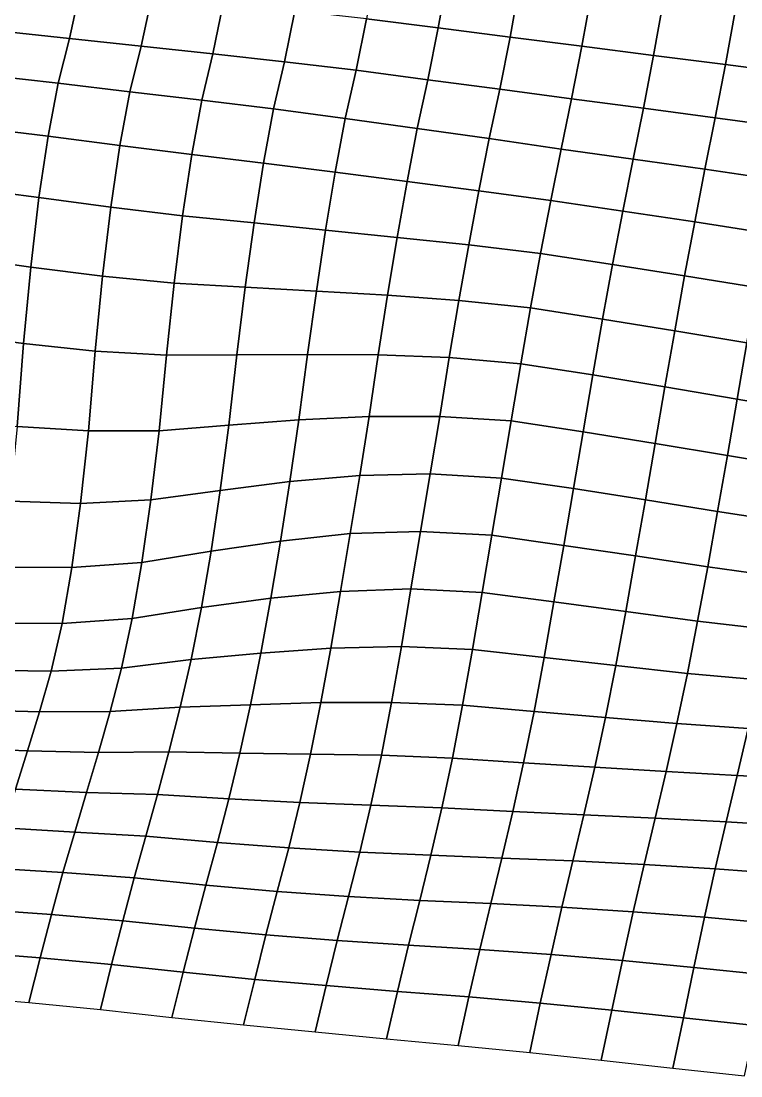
# Model space of a CAD drawing. Header units: metres. Extents: x -7.7 to 4.4, y -0.6 to 4.9.
# Drawn here: x -1.636 to -0.155, y -0.183 to 1.988 of the extents above; entities that cross this region are included whole.
import ezdxf

# ---------------------------------------------------------------- set-up
doc = ezdxf.new("R2010")
doc.units = ezdxf.units.M

msp = doc.modelspace()

# ---------------------------------------------------------------- linework, layer by layer
at = {"layer": 'C1'}
for points in [[(-0.90456, 2.10439, -7.82167), (-0.92508, 1.99199, -7.72559), (-0.7774, 1.9734, -7.71239), (-0.75695, 2.08636, -7.80797)], [(-0.75695, 2.08636, -7.80797), (-0.7774, 1.9734, -7.71239), (-0.62971, 1.95471, -7.69929), (-0.60928, 2.06788, -7.79467)], [(-1.66138, 2.06823, -7.80659), (-1.68334, 1.96726, -7.70026), (-1.53604, 1.95174, -7.6843), (-1.51417, 2.05338, -7.79004)], [(-0.60928, 2.06788, -7.79467), (-0.62971, 1.95471, -7.69929), (-0.48198, 1.93568, -7.68648), (-0.46159, 2.04918, -7.78157)], [(-1.51417, 2.05338, -7.79004), (-1.53604, 1.95174, -7.6843), (-1.38868, 1.93568, -7.66883), (-1.36692, 2.0382, -7.77378)], [(-0.46159, 2.04918, -7.78157), (-0.48198, 1.93568, -7.68648), (-0.3343, 1.91709, -7.67328), (-0.31393, 2.0307, -7.76827)], [(-1.36692, 2.0382, -7.77378), (-1.38868, 1.93568, -7.66883), (-1.24139, 1.92017, -7.65287), (-1.21974, 2.02356, -7.75703)], [(-1.21974, 2.02356, -7.75703), (-1.24139, 1.92017, -7.65287), (-1.09401, 1.904, -7.6375), (-1.07251, 2.0086, -7.74057)], [(-0.31393, 2.0307, -7.76827), (-0.3343, 1.91709, -7.67328), (-0.18663, 1.89861, -7.65998), (-0.16627, 2.01233, -7.75487)], [(-1.07251, 2.0086, -7.74057), (-1.09401, 1.904, -7.6375), (-0.94644, 1.88629, -7.6235), (-0.92508, 1.99199, -7.72559)], [(-0.16627, 2.01233, -7.75487), (-0.18663, 1.89861, -7.65998), (-0.03882, 1.87893, -7.64776), (-0.01849, 1.99287, -7.74245)], [(-0.92508, 1.99199, -7.72559), (-0.94644, 1.88629, -7.6235), (-0.79865, 1.86682, -7.61109), (-0.7774, 1.9734, -7.71239)], [(-1.68334, 1.96726, -7.70026), (-1.70654, 1.87627, -7.58496), (-1.55912, 1.85977, -7.56989), (-1.53604, 1.95174, -7.6843)], [(-0.7774, 1.9734, -7.71239), (-0.79865, 1.86682, -7.61109), (-0.65087, 1.84736, -7.59868), (-0.62971, 1.95471, -7.69929)], [(-0.62971, 1.95471, -7.69929), (-0.65087, 1.84736, -7.59868), (-0.50302, 1.82745, -7.58666), (-0.48198, 1.93568, -7.68648)], [(-1.53604, 1.95174, -7.6843), (-1.55912, 1.85977, -7.56989), (-1.41157, 1.84217, -7.5558), (-1.38868, 1.93568, -7.66883)], [(-1.38868, 1.93568, -7.66883), (-1.41157, 1.84217, -7.5558), (-1.26407, 1.82501, -7.54131), (-1.24139, 1.92017, -7.65287)], [(-0.48198, 1.93568, -7.68648), (-0.50302, 1.82745, -7.58666), (-0.35525, 1.80809, -7.57415), (-0.3343, 1.91709, -7.67328)], [(-1.24139, 1.92017, -7.65287), (-1.26407, 1.82501, -7.54131), (-1.11644, 1.80687, -7.52772), (-1.09401, 1.904, -7.6375)], [(-0.3343, 1.91709, -7.67328), (-0.35525, 1.80809, -7.57415), (-0.20749, 1.78885, -7.56154), (-0.18663, 1.89861, -7.65998)], [(-1.09401, 1.904, -7.6375), (-1.11644, 1.80687, -7.52772), (-0.96864, 1.78729, -7.5154), (-0.94644, 1.88629, -7.6235)], [(-0.18663, 1.89861, -7.65998), (-0.20749, 1.78885, -7.56154), (-0.05959, 1.7685, -7.54991), (-0.03882, 1.87893, -7.64776)], [(-1.70654, 1.87627, -7.58496), (-1.72764, 1.76849, -7.48475), (-1.58004, 1.75056, -7.47095), (-1.55912, 1.85977, -7.56989)], [(-0.94644, 1.88629, -7.6235), (-0.96864, 1.78729, -7.5154), (-0.82069, 1.7665, -7.50417), (-0.79865, 1.86682, -7.61109)], [(-0.79865, 1.86682, -7.61109), (-0.82069, 1.7665, -7.50417), (-0.67275, 1.74583, -7.49284), (-0.65087, 1.84736, -7.59868)], [(-1.55912, 1.85977, -7.56989), (-1.58004, 1.75056, -7.47095), (-1.43232, 1.73164, -7.45805), (-1.41157, 1.84217, -7.5558)], [(-0.65087, 1.84736, -7.59868), (-0.67275, 1.74583, -7.49284), (-0.52471, 1.72438, -7.48221), (-0.50302, 1.82745, -7.58666)], [(-1.41157, 1.84217, -7.5558), (-1.43232, 1.73164, -7.45805), (-1.28463, 1.71294, -7.44494), (-1.26407, 1.82501, -7.54131)], [(-1.26407, 1.82501, -7.54131), (-1.28463, 1.71294, -7.44494), (-1.1371, 1.69556, -7.43066), (-1.11644, 1.80687, -7.52772)], [(-0.50302, 1.82745, -7.58666), (-0.52471, 1.72438, -7.48221), (-0.37675, 1.70349, -7.47107), (-0.35525, 1.80809, -7.57415)], [(-1.11644, 1.80687, -7.52772), (-1.1371, 1.69556, -7.43066), (-0.98943, 1.67697, -7.41746), (-0.96864, 1.78729, -7.5154)], [(-0.35525, 1.80809, -7.57415), (-0.37675, 1.70349, -7.47107), (-0.22879, 1.6827, -7.45984), (-0.20749, 1.78885, -7.56154)], [(-0.96864, 1.78729, -7.5154), (-0.98943, 1.67697, -7.41746), (-0.84167, 1.65773, -7.40484), (-0.82069, 1.7665, -7.50417)], [(-0.20749, 1.78885, -7.56154), (-0.22879, 1.6827, -7.45984), (-0.08072, 1.66093, -7.4495), (-0.05959, 1.7685, -7.54991)], [(-1.72764, 1.76849, -7.48475), (-1.74662, 1.64378, -7.39972), (-1.59885, 1.62442, -7.3872), (-1.58004, 1.75056, -7.47095)], [(-0.82069, 1.7665, -7.50417), (-0.84167, 1.65773, -7.40484), (-0.69388, 1.63826, -7.39243), (-0.67275, 1.74583, -7.49284)], [(-1.58004, 1.75056, -7.47095), (-1.59885, 1.62442, -7.3872), (-1.45099, 1.60441, -7.37528), (-1.43232, 1.73164, -7.45805)], [(-0.67275, 1.74583, -7.49284), (-0.69388, 1.63826, -7.39243), (-0.54603, 1.61835, -7.38041), (-0.52471, 1.72438, -7.48221)], [(-1.43232, 1.73164, -7.45805), (-1.45099, 1.60441, -7.37528), (-1.30341, 1.58659, -7.36139), (-1.28463, 1.71294, -7.44494)], [(-0.52471, 1.72438, -7.48221), (-0.54603, 1.61835, -7.38041), (-0.39793, 1.59636, -7.37027), (-0.37675, 1.70349, -7.47107)], [(-1.28463, 1.71294, -7.44494), (-1.30341, 1.58659, -7.36139), (-1.1563, 1.5725, -7.34415), (-1.1371, 1.69556, -7.43066)], [(-1.1371, 1.69556, -7.43066), (-1.1563, 1.5725, -7.34415), (-1.00907, 1.55754, -7.32769), (-0.98943, 1.67697, -7.41746)], [(-0.37675, 1.70349, -7.47107), (-0.39793, 1.59636, -7.37027), (-0.24981, 1.57426, -7.36022), (-0.22879, 1.6827, -7.45984)], [(-0.98943, 1.67697, -7.41746), (-1.00907, 1.55754, -7.32769), (-0.86185, 1.54258, -7.31124), (-0.84167, 1.65773, -7.40484)], [(-0.22879, 1.6827, -7.45984), (-0.24981, 1.57426, -7.36022), (-0.10158, 1.55127, -7.35096), (-0.08072, 1.66093, -7.4495)], [(-0.84167, 1.65773, -7.40484), (-0.86185, 1.54258, -7.31124), (-0.71457, 1.52718, -7.29517), (-0.69388, 1.63826, -7.39243)], [(-1.74662, 1.64378, -7.39972), (-1.76349, 1.50215, -7.32987), (-1.61555, 1.48148, -7.31854), (-1.59885, 1.62442, -7.3872)], [(-0.69388, 1.63826, -7.39243), (-0.71457, 1.52718, -7.29517), (-0.56698, 1.50936, -7.28128), (-0.54603, 1.61835, -7.38041)], [(-1.59885, 1.62442, -7.3872), (-1.61555, 1.48148, -7.31854), (-1.46783, 1.46256, -7.30564), (-1.45099, 1.60441, -7.37528)], [(-0.54603, 1.61835, -7.38041), (-0.56698, 1.50936, -7.28128), (-0.41878, 1.48659, -7.27183), (-0.39793, 1.59636, -7.37027)], [(-1.45099, 1.60441, -7.37528), (-1.46783, 1.46256, -7.30564), (-1.32069, 1.44826, -7.28859), (-1.30341, 1.58659, -7.36139)], [(-1.30341, 1.58659, -7.36139), (-1.32069, 1.44826, -7.28859), (-1.17432, 1.44011, -7.26602), (-1.1563, 1.5725, -7.34415)], [(-0.39793, 1.59636, -7.37027), (-0.41878, 1.48659, -7.27183), (-0.27054, 1.4635, -7.26267), (-0.24981, 1.57426, -7.36022)], [(-1.1563, 1.5725, -7.34415), (-1.17432, 1.44011, -7.26602), (-1.02792, 1.43173, -7.24365), (-1.00907, 1.55754, -7.32769)], [(-0.24981, 1.57426, -7.36022), (-0.27054, 1.4635, -7.26267), (-0.12216, 1.43931, -7.25449), (-0.10158, 1.55127, -7.35096)], [(-1.00907, 1.55754, -7.32769), (-1.02792, 1.43173, -7.24365), (-0.88155, 1.42358, -7.22108), (-0.86185, 1.54258, -7.31124)], [(-0.86185, 1.54258, -7.31124), (-0.88155, 1.42358, -7.22108), (-0.73484, 1.41279, -7.20088), (-0.71457, 1.52718, -7.29517)], [(-0.71457, 1.52718, -7.29517), (-0.73484, 1.41279, -7.20088), (-0.58756, 1.39739, -7.18481), (-0.56698, 1.50936, -7.28128)], [(-1.76349, 1.50215, -7.32987), (-1.77826, 1.34372, -7.27511), (-1.63042, 1.32381, -7.26309), (-1.61555, 1.48148, -7.31854)], [(-0.56698, 1.50936, -7.28128), (-0.58756, 1.39739, -7.18481), (-0.43932, 1.3743, -7.17566), (-0.41878, 1.48659, -7.27183)], [(-1.61555, 1.48148, -7.31854), (-1.63042, 1.32381, -7.26309), (-1.48315, 1.30852, -7.24693), (-1.46783, 1.46256, -7.30564)], [(-0.41878, 1.48659, -7.27183), (-0.43932, 1.3743, -7.17566), (-0.29098, 1.35044, -7.16719), (-0.27054, 1.4635, -7.26267)], [(-1.46783, 1.46256, -7.30564), (-1.48315, 1.30852, -7.24693), (-1.33674, 1.30004, -7.22466), (-1.32069, 1.44826, -7.28859)], [(-0.27054, 1.4635, -7.26267), (-0.29098, 1.35044, -7.16719), (-0.14248, 1.32526, -7.1599), (-0.12216, 1.43931, -7.25449)], [(-1.32069, 1.44826, -7.28859), (-1.33674, 1.30004, -7.22466), (-1.19145, 1.30057, -7.1943), (-1.17432, 1.44011, -7.26602)], [(-1.17432, 1.44011, -7.26602), (-1.19145, 1.30057, -7.1943), (-1.0462, 1.30142, -7.16365), (-1.02792, 1.43173, -7.24365)], [(-1.02792, 1.43173, -7.24365), (-1.0462, 1.30142, -7.16365), (-0.90076, 1.30074, -7.13437), (-0.88155, 1.42358, -7.22108)], [(-0.88155, 1.42358, -7.22108), (-0.90076, 1.30074, -7.13437), (-0.75469, 1.29501, -7.10963), (-0.73484, 1.41279, -7.20088)], [(-0.73484, 1.41279, -7.20088), (-0.75469, 1.29501, -7.10963), (-0.60777, 1.28246, -7.09101), (-0.58756, 1.39739, -7.18481)], [(-0.58756, 1.39739, -7.18481), (-0.60777, 1.28246, -7.09101), (-0.45954, 1.25948, -7.08175), (-0.43932, 1.3743, -7.17566)], [(-0.43932, 1.3743, -7.17566), (-0.45954, 1.25948, -7.08175), (-0.31115, 1.23518, -7.07368), (-0.29098, 1.35044, -7.16719)], [(-0.29098, 1.35044, -7.16719), (-0.31115, 1.23518, -7.07368), (-0.16258, 1.20945, -7.06688), (-0.14248, 1.32526, -7.1599)], [(-1.77826, 1.34372, -7.27511), (-1.79117, 1.17045, -7.23366), (-1.64369, 1.1534, -7.21908), (-1.63042, 1.32381, -7.26309)], [(-0.14248, 1.32526, -7.1599), (-0.16258, 1.20945, -7.06688), (-0.01401, 1.18372, -7.06009), (0.00613, 1.2992, -7.1534)], [(-1.63042, 1.32381, -7.26309), (-1.64369, 1.1534, -7.21908), (-1.49719, 1.14426, -7.1974), (-1.48315, 1.30852, -7.24693)], [(-1.48315, 1.30852, -7.24693), (-1.49719, 1.14426, -7.1974), (-1.35185, 1.14435, -7.16743), (-1.33674, 1.30004, -7.22466)], [(-1.33674, 1.30004, -7.22466), (-1.35185, 1.14435, -7.16743), (-1.20799, 1.1563, -7.12682), (-1.19145, 1.30057, -7.1943)], [(-1.19145, 1.30057, -7.1943), (-1.20799, 1.1563, -7.12682), (-1.06398, 1.16705, -7.08729), (-1.0462, 1.30142, -7.16365)], [(-1.0462, 1.30142, -7.16365), (-1.06398, 1.16705, -7.08729), (-0.9195, 1.17406, -7.05112), (-0.90076, 1.30074, -7.13437)], [(-0.90076, 1.30074, -7.13437), (-0.9195, 1.17406, -7.05112), (-0.77413, 1.17393, -7.02135), (-0.75469, 1.29501, -7.10963)], [(-0.75469, 1.29501, -7.10963), (-0.77413, 1.17393, -7.02135), (-0.62762, 1.16468, -6.99977), (-0.60777, 1.28246, -7.09101)], [(-0.60777, 1.28246, -7.09101), (-0.62762, 1.16468, -6.99977), (-0.47949, 1.14246, -6.98982), (-0.45954, 1.25948, -7.08175)], [(-0.45954, 1.25948, -7.08175), (-0.47949, 1.14246, -6.98982), (-0.33112, 1.11838, -6.98155), (-0.31115, 1.23518, -7.07368)], [(-0.31115, 1.23518, -7.07368), (-0.33112, 1.11838, -6.98155), (-0.18263, 1.09331, -6.97416), (-0.16258, 1.20945, -7.06688)], [(-0.16258, 1.20945, -7.06688), (-0.18263, 1.09331, -6.97416), (-0.03426, 1.06912, -6.96599), (-0.01401, 1.18372, -7.06009)], [(-1.06398, 1.16705, -7.08729), (-1.08265, 1.03982, -7.00453), (-0.93884, 1.05221, -6.96352), (-0.9195, 1.17406, -7.05112)], [(-0.9195, 1.17406, -7.05112), (-0.93884, 1.05221, -6.96352), (-0.79391, 1.05559, -6.9306), (-0.77413, 1.17393, -7.02135)], [(-0.77413, 1.17393, -7.02135), (-0.79391, 1.05559, -6.9306), (-0.64749, 1.047, -6.90843), (-0.62762, 1.16468, -6.99977)], [(-1.64369, 1.1534, -7.21908), (-1.65902, 0.99947, -7.16028), (-1.51311, 0.99506, -7.13436), (-1.49719, 1.14426, -7.1974)], [(-1.35185, 1.14435, -7.16743), (-1.36865, 1.00218, -7.09808), (-1.22575, 1.02182, -7.05057), (-1.20799, 1.1563, -7.12682)], [(-1.20799, 1.1563, -7.12682), (-1.22575, 1.02182, -7.05057), (-1.08265, 1.03982, -7.00453), (-1.06398, 1.16705, -7.08729)], [(-0.62762, 1.16468, -6.99977), (-0.64749, 1.047, -6.90843), (-0.49944, 1.02545, -6.89789), (-0.47949, 1.14246, -6.98982)], [(-1.49719, 1.14426, -7.1974), (-1.51311, 0.99506, -7.13436), (-1.36865, 1.00218, -7.09808), (-1.35185, 1.14435, -7.16743)], [(-0.47949, 1.14246, -6.98982), (-0.49944, 1.02545, -6.89789), (-0.35118, 1.00224, -6.88883), (-0.33112, 1.11838, -6.98155)], [(-0.33112, 1.11838, -6.98155), (-0.35118, 1.00224, -6.88883), (-0.20286, 0.97849, -6.88026), (-0.18263, 1.09331, -6.97416)], [(-0.18263, 1.09331, -6.97416), (-0.20286, 0.97849, -6.88026), (-0.05466, 0.95573, -6.8708), (-0.03426, 1.06912, -6.96599)], [(-1.08265, 1.03982, -7.00453), (-1.10193, 0.91752, -6.91733), (-0.9585, 0.93288, -6.87366), (-0.93884, 1.05221, -6.96352)], [(-0.93884, 1.05221, -6.96352), (-0.9585, 0.93288, -6.87366), (-0.81369, 0.93726, -6.83985), (-0.79391, 1.05559, -6.9306)], [(-0.79391, 1.05559, -6.9306), (-0.81369, 0.93726, -6.83985), (-0.66736, 0.92943, -6.81699), (-0.64749, 1.047, -6.90843)], [(-0.64749, 1.047, -6.90843), (-0.66736, 0.92943, -6.81699), (-0.51942, 0.90876, -6.80566), (-0.49944, 1.02545, -6.89789)], [(-1.36865, 1.00218, -7.09808), (-1.38715, 0.87363, -7.0165), (-1.24468, 0.89667, -6.96593), (-1.22575, 1.02182, -7.05057)], [(-1.22575, 1.02182, -7.05057), (-1.24468, 0.89667, -6.96593), (-1.10193, 0.91752, -6.91733), (-1.08265, 1.03982, -7.00453)], [(-0.49944, 1.02545, -6.89789), (-0.51942, 0.90876, -6.80566), (-0.37136, 0.88709, -6.79522), (-0.35118, 1.00224, -6.88883)], [(-1.65902, 0.99947, -7.16028), (-1.67665, 0.864, -7.08491), (-1.53119, 0.8631, -7.05583), (-1.51311, 0.99506, -7.13436)], [(-1.51311, 0.99506, -7.13436), (-1.53119, 0.8631, -7.05583), (-1.38715, 0.87363, -7.0165), (-1.36865, 1.00218, -7.09808)], [(-0.35118, 1.00224, -6.88883), (-0.37136, 0.88709, -6.79522), (-0.2232, 0.86466, -6.78547), (-0.20286, 0.97849, -6.88026)], [(-0.20286, 0.97849, -6.88026), (-0.2232, 0.86466, -6.78547), (-0.07528, 0.8441, -6.77404), (-0.05466, 0.95573, -6.8708)], [(-0.9585, 0.93288, -6.87366), (-0.9782, 0.81389, -6.7835), (-0.83349, 0.81903, -6.749), (-0.81369, 0.93726, -6.83985)], [(-0.81369, 0.93726, -6.83985), (-0.83349, 0.81903, -6.749), (-0.68724, 0.81187, -6.72555), (-0.66736, 0.92943, -6.81699)], [(-1.24468, 0.89667, -6.96593), (-1.26476, 0.78075, -6.87301), (-1.1218, 0.79985, -6.82599), (-1.10193, 0.91752, -6.91733)], [(-1.10193, 0.91752, -6.91733), (-1.1218, 0.79985, -6.82599), (-0.9782, 0.81389, -6.7835), (-0.9585, 0.93288, -6.87366)], [(-0.66736, 0.92943, -6.81699), (-0.68724, 0.81187, -6.72555), (-0.53949, 0.79273, -6.71284), (-0.51942, 0.90876, -6.80566)], [(-1.38715, 0.87363, -7.0165), (-1.40732, 0.75837, -6.92299), (-1.26476, 0.78075, -6.87301), (-1.24468, 0.89667, -6.96593)], [(-0.51942, 0.90876, -6.80566), (-0.53949, 0.79273, -6.71284), (-0.39165, 0.77282, -6.70082), (-0.37136, 0.88709, -6.79522)], [(-1.53119, 0.8631, -7.05583), (-1.5514, 0.74817, -6.96203), (-1.40732, 0.75837, -6.92299), (-1.38715, 0.87363, -7.0165)], [(-0.37136, 0.88709, -6.79522), (-0.39165, 0.77282, -6.70082), (-0.24382, 0.75303, -6.6887), (-0.2232, 0.86466, -6.78547)], [(-1.67665, 0.864, -7.08491), (-1.69682, 0.74874, -6.9914), (-1.5514, 0.74817, -6.96203), (-1.53119, 0.8631, -7.05583)], [(-0.2232, 0.86466, -6.78547), (-0.24382, 0.75303, -6.6887), (-0.09629, 0.73565, -6.67442), (-0.07528, 0.8441, -6.77404)], [(-1.1218, 0.79985, -6.82599), (-1.14227, 0.68701, -6.73031), (-0.99819, 0.6972, -6.69128), (-0.9782, 0.81389, -6.7835)], [(-0.9782, 0.81389, -6.7835), (-0.99819, 0.6972, -6.69128), (-0.85329, 0.7008, -6.65816), (-0.83349, 0.81903, -6.749)], [(-0.83349, 0.81903, -6.749), (-0.85329, 0.7008, -6.65816), (-0.70717, 0.69474, -6.63371), (-0.68724, 0.81187, -6.72555)], [(-0.68724, 0.81187, -6.72555), (-0.70717, 0.69474, -6.63371), (-0.55973, 0.67802, -6.61884), (-0.53949, 0.79273, -6.71284)], [(-1.26476, 0.78075, -6.87301), (-1.28596, 0.67373, -6.77211), (-1.14227, 0.68701, -6.73031), (-1.1218, 0.79985, -6.82599)], [(-0.53949, 0.79273, -6.71284), (-0.55973, 0.67802, -6.61884), (-0.41227, 0.66119, -6.60406), (-0.39165, 0.77282, -6.70082)], [(-1.40732, 0.75837, -6.92299), (-1.42912, 0.65618, -6.81775), (-1.28596, 0.67373, -6.77211), (-1.26476, 0.78075, -6.87301)], [(-0.39165, 0.77282, -6.70082), (-0.41227, 0.66119, -6.60406), (-0.26491, 0.64513, -6.58859), (-0.24382, 0.75303, -6.6887)], [(-1.69682, 0.74874, -6.9914), (-1.71925, 0.65161, -6.88162), (-1.57368, 0.64983, -6.85333), (-1.5514, 0.74817, -6.96203)], [(-1.5514, 0.74817, -6.96203), (-1.57368, 0.64983, -6.85333), (-1.42912, 0.65618, -6.81775), (-1.40732, 0.75837, -6.92299)], [(-0.24382, 0.75303, -6.6887), (-0.26491, 0.64513, -6.58859), (-0.11788, 0.6317, -6.57075), (-0.09629, 0.73565, -6.67442)], [(-1.14227, 0.68701, -6.73031), (-1.16356, 0.58076, -6.62872), (-1.01874, 0.58502, -6.59501), (-0.99819, 0.6972, -6.69128)], [(-0.99819, 0.6972, -6.69128), (-1.01874, 0.58502, -6.59501), (-0.87347, 0.58566, -6.56455), (-0.85329, 0.7008, -6.65816)], [(-0.85329, 0.7008, -6.65816), (-0.87347, 0.58566, -6.56455), (-0.72738, 0.57981, -6.53991), (-0.70717, 0.69474, -6.63371)], [(-0.70717, 0.69474, -6.63371), (-0.72738, 0.57981, -6.53991), (-0.58038, 0.56661, -6.52188), (-0.55973, 0.67802, -6.61884)], [(-1.42912, 0.65618, -6.81775), (-1.45251, 0.56674, -6.70107), (-1.30827, 0.57561, -6.66322), (-1.28596, 0.67373, -6.77211)], [(-1.28596, 0.67373, -6.77211), (-1.30827, 0.57561, -6.66322), (-1.16356, 0.58076, -6.62872), (-1.14227, 0.68701, -6.73031)], [(-0.55973, 0.67802, -6.61884), (-0.58038, 0.56661, -6.52188), (-0.43347, 0.55417, -6.50315), (-0.41227, 0.66119, -6.60406)], [(-1.71925, 0.65161, -6.88162), (-1.74368, 0.57041, -6.75754), (-1.59779, 0.5661, -6.73152), (-1.57368, 0.64983, -6.85333)], [(-1.57368, 0.64983, -6.85333), (-1.59779, 0.5661, -6.73152), (-1.45251, 0.56674, -6.70107), (-1.42912, 0.65618, -6.81775)], [(-0.41227, 0.66119, -6.60406), (-0.43347, 0.55417, -6.50315), (-0.28661, 0.54217, -6.48403), (-0.26491, 0.64513, -6.58859)], [(-0.26491, 0.64513, -6.58859), (-0.28661, 0.54217, -6.48403), (-0.13995, 0.53171, -6.46354), (-0.11788, 0.6317, -6.57075)], [(-1.74368, 0.57041, -6.75754), (-1.76841, 0.49162, -6.6313), (-1.62234, 0.48589, -6.60656), (-1.59779, 0.5661, -6.73152)], [(-1.59779, 0.5661, -6.73152), (-1.62234, 0.48589, -6.60656), (-1.47653, 0.48224, -6.57995), (-1.45251, 0.56674, -6.70107)], [(-1.45251, 0.56674, -6.70107), (-1.47653, 0.48224, -6.57995), (-1.33136, 0.48375, -6.5487), (-1.30827, 0.57561, -6.66322)], [(-1.30827, 0.57561, -6.66322), (-1.33136, 0.48375, -6.5487), (-1.18565, 0.48088, -6.5214), (-1.16356, 0.58076, -6.62872)], [(-1.16356, 0.58076, -6.62872), (-1.18565, 0.48088, -6.5214), (-1.04009, 0.47921, -6.49302), (-1.01874, 0.58502, -6.59501)], [(-1.01874, 0.58502, -6.59501), (-1.04009, 0.47921, -6.49302), (-0.89442, 0.47666, -6.46542), (-0.87347, 0.58566, -6.56455)], [(-0.87347, 0.58566, -6.56455), (-0.89442, 0.47666, -6.46542), (-0.74835, 0.47092, -6.44068), (-0.72738, 0.57981, -6.53991)], [(-0.72738, 0.57981, -6.53991), (-0.74835, 0.47092, -6.44068), (-0.60178, 0.46123, -6.41949), (-0.58038, 0.56661, -6.52188)], [(-0.58038, 0.56661, -6.52188), (-0.60178, 0.46123, -6.41949), (-0.45531, 0.45231, -6.39761), (-0.43347, 0.55417, -6.50315)], [(-0.43347, 0.55417, -6.50315), (-0.45531, 0.45231, -6.39761), (-0.3088, 0.44306, -6.37603), (-0.28661, 0.54217, -6.48403)], [(-0.28661, 0.54217, -6.48403), (-0.3088, 0.44306, -6.37603), (-0.16241, 0.4348, -6.35356), (-0.13995, 0.53171, -6.46354)], [(-0.13995, 0.53171, -6.46354), (-0.16241, 0.4348, -6.35356), (-0.01614, 0.42742, -6.3303), (0.00645, 0.52334, -6.44116)], [(-1.76841, 0.49162, -6.6313), (-1.79316, 0.41305, -6.50486), (-1.64705, 0.40699, -6.48041), (-1.62234, 0.48589, -6.60656)], [(-1.62234, 0.48589, -6.60656), (-1.64705, 0.40699, -6.48041), (-1.50086, 0.40027, -6.45656), (-1.47653, 0.48224, -6.57995)], [(-1.47653, 0.48224, -6.57995), (-1.50086, 0.40027, -6.45656), (-1.35497, 0.39596, -6.43054), (-1.33136, 0.48375, -6.5487)], [(-1.33136, 0.48375, -6.5487), (-1.35497, 0.39596, -6.43054), (-1.20851, 0.38715, -6.40857), (-1.18565, 0.48088, -6.5214)], [(-1.18565, 0.48088, -6.5214), (-1.20851, 0.38715, -6.40857), (-1.06221, 0.37955, -6.3855), (-1.04009, 0.47921, -6.49302)], [(-1.04009, 0.47921, -6.49302), (-1.06221, 0.37955, -6.3855), (-0.91615, 0.37392, -6.36067), (-0.89442, 0.47666, -6.46542)], [(-0.89442, 0.47666, -6.46542), (-0.91615, 0.37392, -6.36067), (-0.77012, 0.36852, -6.33563), (-0.74835, 0.47092, -6.44068)], [(-0.74835, 0.47092, -6.44068), (-0.77012, 0.36852, -6.33563), (-0.62387, 0.36135, -6.31218), (-0.60178, 0.46123, -6.41949)], [(-0.60178, 0.46123, -6.41949), (-0.62387, 0.36135, -6.31218), (-0.47765, 0.35441, -6.28852), (-0.45531, 0.45231, -6.39761)], [(-0.45531, 0.45231, -6.39761), (-0.47765, 0.35441, -6.28852), (-0.33138, 0.34714, -6.26517), (-0.3088, 0.44306, -6.37603)], [(-0.3088, 0.44306, -6.37603), (-0.33138, 0.34714, -6.26517), (-0.18509, 0.33965, -6.24201), (-0.16241, 0.4348, -6.35356)], [(-0.16241, 0.4348, -6.35356), (-0.18509, 0.33965, -6.24201), (-0.03865, 0.33095, -6.21993), (-0.01614, 0.42742, -6.3303)], [(-1.64705, 0.40699, -6.48041), (-1.67166, 0.32721, -6.35506), (-1.52524, 0.31873, -6.33278), (-1.50086, 0.40027, -6.45656)], [(-1.50086, 0.40027, -6.45656), (-1.52524, 0.31873, -6.33278), (-1.37881, 0.31014, -6.31061), (-1.35497, 0.39596, -6.43054)], [(-1.35497, 0.39596, -6.43054), (-1.37881, 0.31014, -6.31061), (-1.23188, 0.29749, -6.29208), (-1.20851, 0.38715, -6.40857)], [(-1.20851, 0.38715, -6.40857), (-1.23188, 0.29749, -6.29208), (-1.08511, 0.28615, -6.27237), (-1.06221, 0.37955, -6.3855)], [(-1.06221, 0.37955, -6.3855), (-1.08511, 0.28615, -6.27237), (-0.93865, 0.27734, -6.2504), (-0.91615, 0.37392, -6.36067)], [(-0.91615, 0.37392, -6.36067), (-0.93865, 0.27734, -6.2504), (-0.79253, 0.27116, -6.22605), (-0.77012, 0.36852, -6.33563)], [(-0.77012, 0.36852, -6.33563), (-0.79253, 0.27116, -6.22605), (-0.64644, 0.26532, -6.20141), (-0.62387, 0.36135, -6.31218)], [(-0.62387, 0.36135, -6.31218), (-0.64644, 0.26532, -6.20141), (-0.50033, 0.25926, -6.17697), (-0.47765, 0.35441, -6.28852)], [(-0.47765, 0.35441, -6.28852), (-0.50033, 0.25926, -6.17697), (-0.35405, 0.25187, -6.15371), (-0.33138, 0.34714, -6.26517)], [(-1.67166, 0.32721, -6.35506), (-1.69592, 0.24469, -6.23216), (-1.54943, 0.23566, -6.21038), (-1.52524, 0.31873, -6.33278)], [(-0.33138, 0.34714, -6.26517), (-0.35405, 0.25187, -6.15371), (-0.20758, 0.24295, -6.13183), (-0.18509, 0.33965, -6.24201)], [(-0.18509, 0.33965, -6.24201), (-0.20758, 0.24295, -6.13183), (-0.06087, 0.23206, -6.11173), (-0.03865, 0.33095, -6.21993)], [(-1.52524, 0.31873, -6.33278), (-1.54943, 0.23566, -6.21038), (-1.40266, 0.22432, -6.19067), (-1.37881, 0.31014, -6.31061)], [(-1.37881, 0.31014, -6.31061), (-1.40266, 0.22432, -6.19067), (-1.25548, 0.20969, -6.17392), (-1.23188, 0.29749, -6.29208)], [(-1.23188, 0.29749, -6.29208), (-1.25548, 0.20969, -6.17392), (-1.10846, 0.19638, -6.15599), (-1.08511, 0.28615, -6.27237)], [(-1.08511, 0.28615, -6.27237), (-1.10846, 0.19638, -6.15599), (-0.96179, 0.18581, -6.13559), (-0.93865, 0.27734, -6.2504)], [(-0.93865, 0.27734, -6.2504), (-0.96179, 0.18581, -6.13559), (-0.81544, 0.17788, -6.11282), (-0.79253, 0.27116, -6.22605)], [(-0.79253, 0.27116, -6.22605), (-0.81544, 0.17788, -6.11282), (-0.66929, 0.17148, -6.08868), (-0.64644, 0.26532, -6.20141)], [(-0.64644, 0.26532, -6.20141), (-0.66929, 0.17148, -6.08868), (-0.52301, 0.1641, -6.06542), (-0.50033, 0.25926, -6.17697)], [(-1.69592, 0.24469, -6.23216), (-1.71984, 0.15942, -6.11174), (-1.57317, 0.14897, -6.09124), (-1.54943, 0.23566, -6.21038)], [(-0.50033, 0.25926, -6.17697), (-0.52301, 0.1641, -6.06542), (-0.3765, 0.15485, -6.04383), (-0.35405, 0.25187, -6.15371)], [(-0.35405, 0.25187, -6.15371), (-0.3765, 0.15485, -6.04383), (-0.2297, 0.14329, -6.02432), (-0.20758, 0.24295, -6.13183)], [(-0.20758, 0.24295, -6.13183), (-0.2297, 0.14329, -6.02432), (-0.08265, 0.12976, -6.00658), (-0.06087, 0.23206, -6.11173)], [(-1.54943, 0.23566, -6.21038), (-1.57317, 0.14897, -6.09124), (-1.42624, 0.13631, -6.07271), (-1.40266, 0.22432, -6.19067)], [(-1.40266, 0.22432, -6.19067), (-1.42624, 0.13631, -6.07271), (-1.27898, 0.12113, -6.05645), (-1.25548, 0.20969, -6.17392)], [(-1.25548, 0.20969, -6.17392), (-1.27898, 0.12113, -6.05645), (-1.13188, 0.10715, -6.03911), (-1.10846, 0.19638, -6.15599)], [(-1.10846, 0.19638, -6.15599), (-1.13188, 0.10715, -6.03911), (-0.98507, 0.09549, -6.0197), (-0.96179, 0.18581, -6.13559)], [(-0.96179, 0.18581, -6.13559), (-0.98507, 0.09549, -6.0197), (-0.83849, 0.08569, -5.99861), (-0.81544, 0.17788, -6.11282)], [(-0.81544, 0.17788, -6.11282), (-0.83849, 0.08569, -5.99861), (-0.69202, 0.07677, -5.97673), (-0.66929, 0.17148, -6.08868)], [(-1.71984, 0.15942, -6.11174), (-1.7434, 0.0713, -5.99387), (-1.5966, 0.05974, -5.97436), (-1.57317, 0.14897, -6.09124)], [(-0.66929, 0.17148, -6.08868), (-0.69202, 0.07677, -5.97673), (-0.54539, 0.06653, -5.95603), (-0.52301, 0.1641, -6.06542)], [(-0.52301, 0.1641, -6.06542), (-0.54539, 0.06653, -5.95603), (-0.39851, 0.05431, -5.93711), (-0.3765, 0.15485, -6.04383)], [(-0.3765, 0.15485, -6.04383), (-0.39851, 0.05431, -5.93711), (-0.25141, 0.04034, -5.91977), (-0.2297, 0.14329, -6.02432)], [(-1.57317, 0.14897, -6.09124), (-1.5966, 0.05974, -5.97436), (-1.44954, 0.0461, -5.95672), (-1.42624, 0.13631, -6.07271)], [(-1.42624, 0.13631, -6.07271), (-1.44954, 0.0461, -5.95672), (-1.30222, 0.03037, -5.94096), (-1.27898, 0.12113, -6.05645)], [(-0.2297, 0.14329, -6.02432), (-0.25141, 0.04034, -5.91977), (-0.10415, 0.02516, -5.90351), (-0.08265, 0.12976, -6.00658)], [(-1.27898, 0.12113, -6.05645), (-1.30222, 0.03037, -5.94096), (-1.15502, 0.01562, -5.9243), (-1.13188, 0.10715, -6.03911)], [(-1.13188, 0.10715, -6.03911), (-1.15502, 0.01562, -5.9243), (-1.00805, 0.00275, -5.90597), (-0.98507, 0.09549, -6.0197)], [(-0.98507, 0.09549, -6.0197), (-1.00805, 0.00275, -5.90597), (-0.86121, -0.00914, -5.88676), (-0.83849, 0.08569, -5.99861)], [(-1.7434, 0.0713, -5.99387), (-1.76661, -0.01957, -5.87847), (-1.61969, -0.03212, -5.85985), (-1.5966, 0.05974, -5.97436)], [(-0.83849, 0.08569, -5.99861), (-0.86121, -0.00914, -5.88676), (-0.71443, -0.02058, -5.86715), (-0.69202, 0.07677, -5.97673)], [(-0.69202, 0.07677, -5.97673), (-0.71443, -0.02058, -5.86715), (-0.56745, -0.03357, -5.84892), (-0.54539, 0.06653, -5.95603)], [(-0.54539, 0.06653, -5.95603), (-0.56745, -0.03357, -5.84892), (-0.42031, -0.04787, -5.83187), (-0.39851, 0.05431, -5.93711)], [(-1.5966, 0.05974, -5.97436), (-1.61969, -0.03212, -5.85985), (-1.47255, -0.04642, -5.8428), (-1.44954, 0.0461, -5.95672)], [(-1.44954, 0.0461, -5.95672), (-1.47255, -0.04642, -5.8428), (-1.32517, -0.06259, -5.82743), (-1.30222, 0.03037, -5.94096)], [(-0.39851, 0.05431, -5.93711), (-0.42031, -0.04787, -5.83187), (-0.27302, -0.06339, -5.8159), (-0.25141, 0.04034, -5.91977)], [(-1.30222, 0.03037, -5.94096), (-1.32517, -0.06259, -5.82743), (-1.17786, -0.07821, -5.81157), (-1.15502, 0.01562, -5.9243)], [(-0.25141, 0.04034, -5.91977), (-0.27302, -0.06339, -5.8159), (-0.12564, -0.07956, -5.80053), (-0.10415, 0.02516, -5.90351)], [(-1.15502, 0.01562, -5.9243), (-1.17786, -0.07821, -5.81157), (-1.03074, -0.09241, -5.79442), (-1.00805, 0.00275, -5.90597)], [(-1.00805, 0.00275, -5.90597), (-1.03074, -0.09241, -5.79442), (-0.88362, -0.10649, -5.77718), (-0.86121, -0.00914, -5.88676)], [(-0.86121, -0.00914, -5.88676), (-0.88362, -0.10649, -5.77718), (-0.73655, -0.12024, -5.75963), (-0.71443, -0.02058, -5.86715)], [(-0.71443, -0.02058, -5.86715), (-0.73655, -0.12024, -5.75963), (-0.58934, -0.1351, -5.74308), (-0.56745, -0.03357, -5.84892)], [(-0.56745, -0.03357, -5.84892), (-0.58934, -0.1351, -5.74308), (-0.44203, -0.15072, -5.72722), (-0.42031, -0.04787, -5.83187)], [(-0.42031, -0.04787, -5.83187), (-0.44203, -0.15072, -5.72722), (-0.29465, -0.16689, -5.71184), (-0.27302, -0.06339, -5.8159)], [(-0.27302, -0.06339, -5.8159), (-0.29465, -0.16689, -5.71184), (-0.14728, -0.18306, -5.69647), (-0.12564, -0.07956, -5.80053)]]:
    msp.add_3dface(points, dxfattribs=at)

doc.saveas('drawing.dxf')
